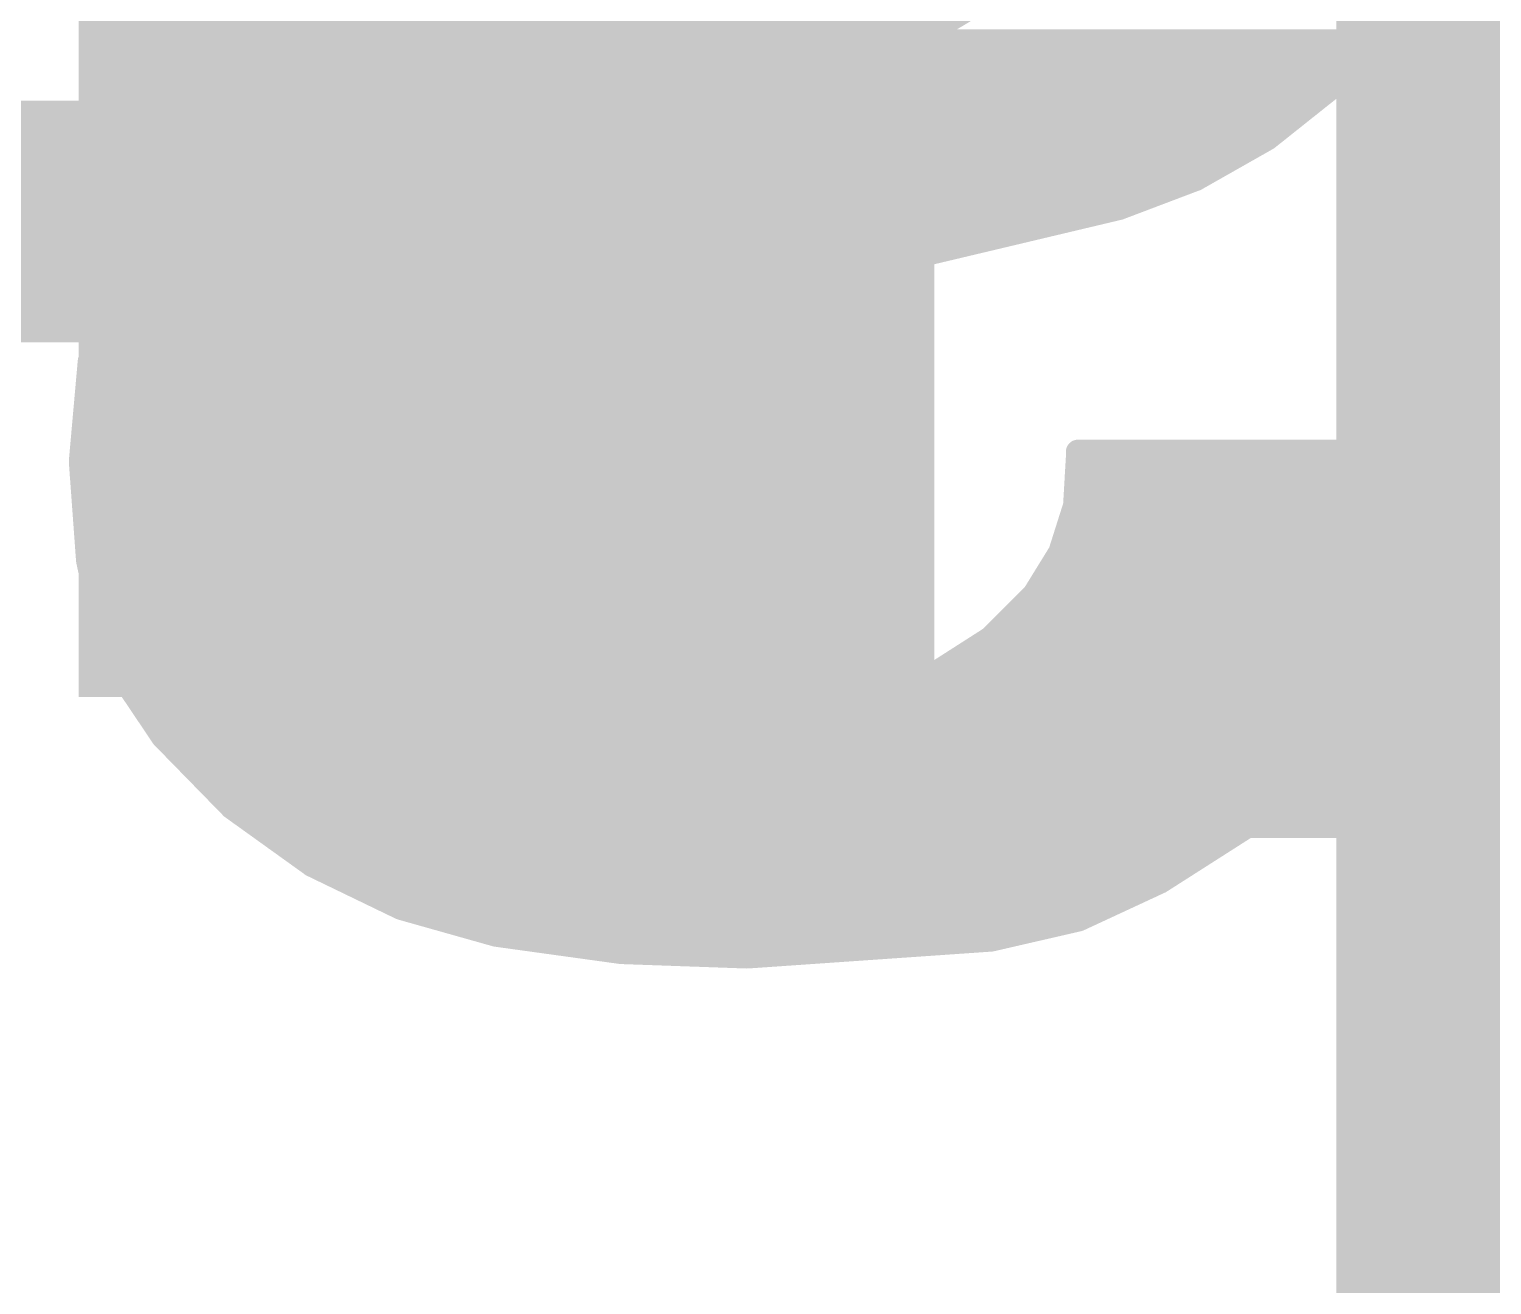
# Model space of a CAD drawing. Extents: x -0.1 to 42, y -11.4 to 16.1.
# Drawn here: x 34.058 to 35.597, y 6.922 to 8.242 of the extents above; entities that cross this region are included whole.
import ezdxf

# ---------------------------------------------------------------- set-up
doc = ezdxf.new("R2010")
doc.units = 0
for name, color, linetype in [('1', 12, 'CONTINUOUS'), ('21', 41, 'CONTINUOUS'), ('22', 40, 'CONTINUOUS'), ('51', 53, 'CONTINUOUS')]:
    doc.layers.add(name, color=color, linetype=linetype)

# ---------------------------------------------------------------- blocks, each defined once
blk = doc.blocks.new('RECT')
blk.add_solid([(-0.5, -0.5), (0.5, -0.5), (-0.5, 0.5), (0.5, 0.5)])

msp = doc.modelspace()

# ---------------------------------------------------------------- linework, layer by layer
at = {"layer": '1', "const_width": 0.254}
for points in [[(35.56, 4.445), (35.56, 9.525)], [(33.02, 8.04), (34.46, 8.04)], [(34.46, 8.04), (34.56, 7.94)]]:
    msp.add_lwpolyline(points, dxfattribs=at)
at = {"layer": '1', "const_width": 0.127}
for points in [[(34.5049, 8.0849, 1), (34.4151, 7.9951)], [(34.46, 7.9765, 1), (34.46, 8.1035)], [(34.5151, 7.8951, 1), (34.6049, 7.9849)]]:
    msp.add_lwpolyline(points, format="xyb", dxfattribs=at)
at = {"layer": '21', "const_width": 0.2032}
msp.add_lwpolyline([(36.26, 7.49), (35.46, 7.49)], dxfattribs=at)
at = {"layer": '21', "const_width": 0.1016}
msp.add_lwpolyline([(35.46, 7.5408, 1), (35.46, 7.4392)], format="xyb", dxfattribs=at)
at = {"layer": '22'}
for points, const_width in [([(34.3281, 7.8816), (35.1536, 8.3617)], 0.0254), ([(35.1841, 8.3464), (34.7447, 8.0848)], 0.0254), ([(34.5241, 8.222), (34.6964, 8.2601)], 0.0254), ([(35.4865, 8.2645), (35.4615, 8.2198)], 0.0254), ([(34.3586, 8.161), (34.5241, 8.222)], 0.0254), ([(34.5586, 8.2296), (34.9879, 8.2296)], 0.0254), ([(34.9265, 8.2296), (35.467, 8.2296)], 0.0254), ([(35.4615, 8.2198), (35.4279, 8.1813)], 0.0254), ([(34.4759, 8.2042), (34.9453, 8.2042)], 0.0254), ([(34.8828, 8.2042), (35.4479, 8.2042)], 0.0254), ([(34.4069, 8.1788), (34.9026, 8.1788)], 0.0254), ([(34.8391, 8.1788), (35.4248, 8.1788)], 0.0254), ([(35.4279, 8.1813), (35.3603, 8.1275)], 0.0254), ([(34.2829, 8.1205), (34.3586, 8.161)], 0.0254), ([(34.3444, 8.1534), (34.8599, 8.1534)], 0.0254), ([(34.7954, 8.1534), (35.3928, 8.1534)], 0.0254), ([(34.297, 8.128), (34.8173, 8.128)], 0.0254), ([(34.7518, 8.128), (35.3609, 8.128)], 0.0254), ([(35.3603, 8.1275), (35.2852, 8.0849)], 0.0254), ([(34.2138, 8.0696), (34.2829, 8.1205)], 0.0254), ([(34.2587, 8.1026), (34.7746, 8.1026)], 0.0254), ([(34.7081, 8.1026), (35.3164, 8.1026)], 0.0254), ([(34.7447, 8.0848), (34.3205, 7.8537)], 0.0254), ([(35.2852, 8.0849), (35.2044, 8.0543)], 0.0254), ([(34.1806, 8.0346), (34.2138, 8.0696)], 0.0254), ([(34.2241, 8.0772), (34.7308, 8.0772)], 0.0254), ([(34.6644, 8.0772), (35.2649, 8.0772)], 0.0254), ([(34.1969, 8.0518), (34.6841, 8.0518)], 0.0254), ([(34.6207, 8.0518), (35.1939, 8.0518)], 0.0254), ([(35.2044, 8.0543), (34.8412, 7.968)], 0.0254), ([(34.1554, 7.9934), (34.1806, 8.0346)], 0.0254), ([(34.1756, 8.0264), (34.6375, 8.0264)], 0.0254), ([(34.5771, 8.0264), (35.087, 8.0264)], 0.0254), ([(34.1216, 7.8931), (34.1554, 7.9934)], 0.0254), ([(34.16, 8.001), (34.5909, 8.001)], 0.0254), ([(34.5334, 8.001), (34.9801, 8.001)], 0.0254), ([(34.1494, 7.9756), (34.5443, 7.9756)], 0.0254), ([(34.4897, 7.9756), (34.8732, 7.9756)], 0.0254), ([(34.8412, 7.968), (34.7227, 7.9371)], 0.0254), ([(34.1409, 7.9502), (34.4976, 7.9502)], 0.0254), ([(34.4461, 7.9502), (34.773, 7.9502)], 0.0254), ([(34.7227, 7.9371), (34.61, 7.8892)], 0.0254), ([(34.1323, 7.9248), (34.451, 7.9248)], 0.0254), ([(34.4024, 7.9248), (34.6938, 7.9248)], 0.0254), ([(34.1238, 7.8994), (34.4044, 7.8994)], 0.0254), ([(34.3587, 7.8994), (34.634, 7.8994)], 0.0254), ([(34.1122, 7.7876), (34.1216, 7.8931)], 0.0254), ([(34.3103, 7.8461), (34.3281, 7.8816)], 0.0254), ([(34.61, 7.8892), (34.574, 7.8645)], 0.0254), ([(34.1199, 7.874), (34.3578, 7.874)], 0.0254), ([(34.3243, 7.874), (34.5878, 7.874)], 0.0254), ([(34.3205, 7.8537), (34.4297, 7.5286)], 0.0254), ([(34.574, 7.8645), (34.5454, 7.8316)], 0.0254), ([(34.1176, 7.8486), (34.3222, 7.8486)], 0.0254), ([(34.4221, 7.5133), (34.3103, 7.8461)], 0.0254), ([(34.3116, 7.8486), (34.5602, 7.8486)], 0.0254), ([(34.1154, 7.8232), (34.3307, 7.8232)], 0.0254), ([(34.318, 7.8232), (34.5412, 7.8232)], 0.0254), ([(34.5454, 7.8316), (34.5259, 7.7926)], 0.0254), ([(34.1131, 7.7978), (34.3393, 7.7978)], 0.0254), ([(34.3265, 7.7978), (34.5285, 7.7978)], 0.0254), ([(34.5259, 7.7926), (34.5168, 7.75)], 0.0254), ([(34.8234, 7.4397), (35.5473, 7.7978)], 0.0254), ([(35.5473, 7.7978), (34.8336, 7.4219)], 0.0254), ([(35.1582, 7.7411), (35.1612, 7.7927)], 0.0254), ([(35.1612, 7.7927), (35.1612, 7.7978)], 0.0254), ([(35.1612, 7.7978), (35.5473, 7.7978)], 0.0254), ([(35.5473, 7.7978), (35.5448, 7.7622)], 0.0254), ([(34.1198, 7.6835), (34.1122, 7.7876)], 0.0254), ([(34.1133, 7.7724), (34.3478, 7.7724)], 0.0254), ([(34.3351, 7.7724), (34.5215, 7.7724)], 0.0254), ([(35.16, 7.7724), (35.4991, 7.7724)], 0.0254), ([(35.496, 7.7724), (35.5455, 7.7724)], 0.0254), ([(35.5448, 7.7622), (35.5346, 7.7038)], 0.0254), ([(34.1152, 7.747), (34.3563, 7.747)], 0.0254), ([(34.3436, 7.747), (34.5169, 7.747)], 0.0254), ([(34.5168, 7.75), (34.5186, 7.7064)], 0.0254), ([(35.1585, 7.747), (35.4509, 7.747)], 0.0254), ([(35.4446, 7.747), (35.5421, 7.747)], 0.0254), ([(35.1426, 7.6919), (35.1582, 7.7411)], 0.0254), ([(34.117, 7.7216), (34.3649, 7.7216)], 0.0254), ([(34.3521, 7.7216), (34.518, 7.7216)], 0.0254), ([(35.152, 7.7216), (35.4026, 7.7216)], 0.0254), ([(35.3933, 7.7216), (35.5377, 7.7216)], 0.0254), ([(34.1189, 7.6962), (34.3734, 7.6962)], 0.0254), ([(34.3607, 7.6962), (34.5217, 7.6962)], 0.0254), ([(34.5186, 7.7064), (34.5312, 7.6648)], 0.0254), ([(35.144, 7.6962), (35.3544, 7.6962)], 0.0254), ([(35.3419, 7.6962), (35.532, 7.6962)], 0.0254), ([(35.5346, 7.7038), (35.4914, 7.5768)], 0.0254), ([(34.1341, 7.6171), (34.1198, 7.6835)], 0.0254), ([(35.1155, 7.6479), (35.1426, 7.6919)], 0.0254), ([(34.1225, 7.6708), (34.3819, 7.6708)], 0.0254), ([(34.3692, 7.6708), (34.5294, 7.6708)], 0.0254), ([(35.1296, 7.6708), (35.3062, 7.6708)], 0.0254), ([(35.2906, 7.6708), (35.5234, 7.6708)], 0.0254), ([(34.5312, 7.6648), (34.5537, 7.6276)], 0.0254), ([(34.128, 7.6454), (34.3905, 7.6454)], 0.0254), ([(34.3777, 7.6454), (34.5429, 7.6454)], 0.0254), ([(35.0693, 7.6016), (35.1155, 7.6479)], 0.0254), ([(35.113, 7.6454), (35.2579, 7.6454)], 0.0254), ([(35.2392, 7.6454), (35.5147, 7.6454)], 0.0254), ([(34.1335, 7.62), (34.399, 7.62)], 0.0254), ([(34.3863, 7.62), (34.5614, 7.62)], 0.0254), ([(34.5537, 7.6276), (34.5846, 7.5971)], 0.0254), ([(35.0876, 7.62), (35.2097, 7.62)], 0.0254), ([(35.1879, 7.62), (35.5061, 7.62)], 0.0254), ([(34.1607, 7.5545), (34.1341, 7.6171)], 0.0254), ([(34.1436, 7.5946), (34.4075, 7.5946)], 0.0254), ([(34.3948, 7.5946), (34.5887, 7.5946)], 0.0254), ([(34.5846, 7.5971), (34.6382, 7.5644)], 0.0254), ([(35.0143, 7.5664), (35.0693, 7.6016)], 0.0254), ([(35.0583, 7.5946), (35.1615, 7.5946)], 0.0254), ([(35.1365, 7.5946), (35.4975, 7.5946)], 0.0254), ([(35.4914, 7.5768), (35.4605, 7.5173)], 0.0254), ([(34.1544, 7.5692), (34.4161, 7.5692)], 0.0254), ([(34.4033, 7.5692), (34.6304, 7.5692)], 0.0254), ([(34.6382, 7.5644), (34.6976, 7.5438)], 0.0254), ([(34.9529, 7.5438), (35.0143, 7.5664)], 0.0254), ([(35.0186, 7.5692), (35.1133, 7.5692)], 0.0254), ([(35.0852, 7.5692), (35.4875, 7.5692)], 0.0254), ([(34.1986, 7.4981), (34.1607, 7.5545)], 0.0254), ([(34.1679, 7.5438), (34.4246, 7.5438)], 0.0254), ([(34.4119, 7.5438), (34.6977, 7.5438)], 0.0254), ([(34.6976, 7.5438), (34.7599, 7.5362)], 0.0254), ([(34.8945, 7.5362), (34.9529, 7.5438)], 0.0254), ([(34.9529, 7.5438), (35.065, 7.5438)], 0.0254), ([(35.0338, 7.5438), (35.4743, 7.5438)], 0.0254), ([(34.4297, 7.5286), (34.8234, 7.4397)], 0.0254), ([(34.7599, 7.5362), (34.8945, 7.5362)], 0.0254), ([(34.185, 7.5184), (34.4749, 7.5184)], 0.0254), ([(34.4204, 7.5184), (35.0168, 7.5184)], 0.0254), ([(34.8336, 7.4219), (34.4221, 7.5133)], 0.0254), ([(34.9825, 7.5184), (35.4611, 7.5184)], 0.0254), ([(35.4605, 7.5173), (35.4185, 7.4649)], 0.0254), ([(34.2712, 7.4238), (34.1986, 7.4981)], 0.0254), ([(34.2036, 7.493), (34.5874, 7.493)], 0.0254), ([(34.5135, 7.493), (34.9686, 7.493)], 0.0254), ([(34.9311, 7.493), (35.441, 7.493)], 0.0254), ([(34.2284, 7.4676), (34.6998, 7.4676)], 0.0254), ([(34.6279, 7.4676), (34.9204, 7.4676)], 0.0254), ([(34.8798, 7.4676), (35.4206, 7.4676)], 0.0254), ([(35.4185, 7.4649), (35.367, 7.4219)], 0.0254), ([(34.2532, 7.4422), (34.8123, 7.4422)], 0.0254), ([(34.7422, 7.4422), (34.8721, 7.4422)], 0.0254), ([(34.8285, 7.4422), (35.3913, 7.4422)], 0.0254), ([(34.3556, 7.3632), (34.2712, 7.4238)], 0.0254), ([(35.367, 7.4219), (35.2476, 7.3457)], 0.0254), ([(34.2809, 7.4168), (35.359, 7.4168)], 0.0254), ([(34.3163, 7.3914), (35.3192, 7.3914)], 0.0254), ([(34.3516, 7.366), (35.2794, 7.366)], 0.0254), ([(34.4491, 7.318), (34.3556, 7.3632)], 0.0254), ([(35.2476, 7.3457), (35.1619, 7.3059)], 0.0254), ([(34.4024, 7.3406), (35.2366, 7.3406)], 0.0254), ([(34.5491, 7.2898), (34.4491, 7.318)], 0.0254), ([(34.4592, 7.3152), (35.1819, 7.3152)], 0.0254), ([(35.1619, 7.3059), (35.0698, 7.2847)], 0.0254), ([(34.6806, 7.2716), (34.5491, 7.2898)], 0.0254), ([(34.5491, 7.2898), (35.0919, 7.2898)], 0.0254), ([(35.0698, 7.2847), (34.8132, 7.2669)], 0.0254), ([(34.8132, 7.2669), (34.6806, 7.2716)], 0.0254), ([(35.53, 7.0195), (35.6741, 7.1635)], 0.1524), ([(35.53, 6.4433), (35.53, 7.0195)], 0.1524)]:
    msp.add_lwpolyline(points, dxfattribs=dict(at, const_width=const_width))
for points, const_width in [([(34.5228, 8.2282, 1), (34.5255, 8.2158)], 0.0127), ([(34.5263, 8.216, 1), (34.522, 8.2279)], 0.0127), ([(34.5586, 8.2359, 1), (34.5586, 8.2233)], 0.0127), ([(34.9265, 8.2359, 1), (34.9265, 8.2233)], 0.0127), ([(34.9879, 8.2233, 1), (34.9879, 8.2359)], 0.0127), ([(35.4663, 8.2157, 1), (35.4568, 8.224)], 0.0127), ([(35.467, 8.2233, 1), (35.467, 8.2359)], 0.0127), ([(34.4759, 8.2105, 1), (34.4759, 8.1979)], 0.0127), ([(34.8828, 8.2105, 1), (34.8828, 8.1979)], 0.0127), ([(34.9453, 8.1979, 1), (34.9453, 8.2105)], 0.0127), ([(35.4479, 8.1979, 1), (35.4479, 8.2105)], 0.0127), ([(35.456, 8.2229, 1), (35.4671, 8.2168)], 0.0127), ([(34.4069, 8.1852, 1), (34.4069, 8.1725)], 0.0127), ([(34.8391, 8.1852, 1), (34.8391, 8.1725)], 0.0127), ([(34.9026, 8.1725, 1), (34.9026, 8.1852)], 0.0127), ([(35.4231, 8.1855, 1), (35.4327, 8.1771)], 0.0127), ([(35.4319, 8.1763, 1), (35.4239, 8.1863)], 0.0127), ([(35.4248, 8.1725, 1), (35.4248, 8.1852)], 0.0127), ([(34.3564, 8.167, 1), (34.3608, 8.155)], 0.0127), ([(34.3616, 8.1554, 1), (34.3556, 8.1666)], 0.0127), ([(34.3444, 8.1597, 1), (34.3444, 8.1471)], 0.0127), ([(34.7954, 8.1597, 1), (34.7954, 8.1471)], 0.0127), ([(34.8599, 8.1471, 1), (34.8599, 8.1597)], 0.0127), ([(35.3928, 8.1471, 1), (35.3928, 8.1597)], 0.0127), ([(34.297, 8.1343, 1), (34.297, 8.1217)], 0.0127), ([(34.7518, 8.1343, 1), (34.7518, 8.1217)], 0.0127), ([(34.8173, 8.1217, 1), (34.8173, 8.1343)], 0.0127), ([(35.3634, 8.122, 1), (35.3572, 8.1331)], 0.0127), ([(35.3609, 8.1217, 1), (35.3609, 8.1343)], 0.0127), ([(34.2799, 8.1261, 1), (34.2859, 8.1149)], 0.0127), ([(34.2867, 8.1154, 1), (34.2792, 8.1256)], 0.0127), ([(35.3563, 8.1325, 1), (35.3642, 8.1226)], 0.0127), ([(34.2587, 8.109, 1), (34.2587, 8.0963)], 0.0127), ([(34.7081, 8.109, 1), (34.7081, 8.0963)], 0.0127), ([(34.7746, 8.0963, 1), (34.7746, 8.109)], 0.0127), ([(35.3164, 8.0963, 1), (35.3164, 8.109)], 0.0127), ([(34.7415, 8.0903, 1), (34.7479, 8.0793)], 0.0127), ([(34.7477, 8.0792, 1), (34.7417, 8.0904)], 0.0127), ([(35.2821, 8.0904, 1), (35.2883, 8.0793)], 0.0127), ([(35.2874, 8.0789, 1), (35.2829, 8.0908)], 0.0127), ([(34.21, 8.0747, 1), (34.2176, 8.0645)], 0.0127), ([(34.2184, 8.0652, 1), (34.2092, 8.074)], 0.0127), ([(34.2241, 8.0836, 1), (34.2241, 8.0709)], 0.0127), ([(34.6644, 8.0836, 1), (34.6644, 8.0709)], 0.0127), ([(34.7308, 8.0709, 1), (34.7308, 8.0836)], 0.0127), ([(35.2649, 8.0709, 1), (35.2649, 8.0836)], 0.0127), ([(34.1969, 8.0581, 1), (34.1969, 8.0455)], 0.0127), ([(34.6207, 8.0581, 1), (34.6207, 8.0455)], 0.0127), ([(34.6841, 8.0455, 1), (34.6841, 8.0581)], 0.0127), ([(35.1939, 8.0455, 1), (35.1939, 8.0581)], 0.0127), ([(35.2022, 8.0602, 1), (35.2066, 8.0484)], 0.0127), ([(35.2059, 8.0481, 1), (35.2029, 8.0605)], 0.0127), ([(34.186, 8.0313, 1), (34.1751, 8.0379)], 0.0127), ([(34.1756, 8.0328, 1), (34.1756, 8.0201)], 0.0127), ([(34.176, 8.039, 1), (34.1852, 8.0302)], 0.0127), ([(34.5771, 8.0328, 1), (34.5771, 8.0201)], 0.0127), ([(34.6375, 8.0201, 1), (34.6375, 8.0328)], 0.0127), ([(35.087, 8.0201, 1), (35.087, 8.0328)], 0.0127), ([(34.15, 7.9967, 1), (34.1608, 7.9901)], 0.0127), ([(34.1614, 7.9914, 1), (34.1494, 7.9954)], 0.0127), ([(34.16, 8.0074, 1), (34.16, 7.9947)], 0.0127), ([(34.5334, 8.0074, 1), (34.5334, 7.9947)], 0.0127), ([(34.5909, 7.9947, 1), (34.5909, 8.0074)], 0.0127), ([(34.9801, 7.9947, 1), (34.9801, 8.0074)], 0.0127), ([(34.1494, 7.982, 1), (34.1494, 7.9692)], 0.0127), ([(34.4897, 7.982, 1), (34.4897, 7.9692)], 0.0127), ([(34.5443, 7.9692, 1), (34.5443, 7.982)], 0.0127), ([(34.8732, 7.9692, 1), (34.8732, 7.982)], 0.0127), ([(34.8397, 7.9742, 1), (34.8427, 7.9618)], 0.0127), ([(34.8428, 7.9619, 1), (34.8396, 7.9741)], 0.0127), ([(34.1409, 7.9566, 1), (34.1409, 7.9439)], 0.0127), ([(34.4461, 7.9566, 1), (34.4461, 7.9439)], 0.0127), ([(34.4976, 7.9439, 1), (34.4976, 7.9566)], 0.0127), ([(34.773, 7.9439, 1), (34.773, 7.9566)], 0.0127), ([(34.7211, 7.9432, 1), (34.7243, 7.9309)], 0.0127), ([(34.7252, 7.9312, 1), (34.7202, 7.9429)], 0.0127), ([(34.1323, 7.9312, 1), (34.1323, 7.9184)], 0.0127), ([(34.4024, 7.9312, 1), (34.4024, 7.9184)], 0.0127), ([(34.451, 7.9184, 1), (34.451, 7.9312)], 0.0127), ([(34.6938, 7.9184, 1), (34.6938, 7.9312)], 0.0127), ([(34.1238, 7.9058, 1), (34.1238, 7.893)], 0.0127), ([(34.3587, 7.9058, 1), (34.3587, 7.893)], 0.0127), ([(34.4044, 7.893, 1), (34.4044, 7.9058)], 0.0127), ([(34.634, 7.893, 1), (34.634, 7.9058)], 0.0127), ([(34.1156, 7.8951, 1), (34.1276, 7.891)], 0.0127), ([(34.1279, 7.8925, 1), (34.1153, 7.8936)], 0.0127), ([(34.3249, 7.8871, 1), (34.3313, 7.8761)], 0.0127), ([(34.3338, 7.8788, 1), (34.3224, 7.8844)], 0.0127), ([(34.6075, 7.895, 1), (34.6125, 7.8834)], 0.0127), ([(34.6136, 7.884, 1), (34.6064, 7.8944)], 0.0127), ([(34.1199, 7.8804, 1), (34.1199, 7.8677)], 0.0127), ([(34.3243, 7.8804, 1), (34.3243, 7.8677)], 0.0127), ([(34.3578, 7.8677, 1), (34.3578, 7.8804)], 0.0127), ([(34.5878, 7.8677, 1), (34.5878, 7.8804)], 0.0127), ([(34.3265, 7.8557, 1), (34.3145, 7.8517)], 0.0127), ([(34.3175, 7.8593, 1), (34.3235, 7.8481)], 0.0127), ([(34.5704, 7.8698, 1), (34.5776, 7.8593)], 0.0127), ([(34.5788, 7.8604, 1), (34.5692, 7.8687)], 0.0127), ([(34.1176, 7.855, 1), (34.1176, 7.8422)], 0.0127), ([(34.3163, 7.8481, 1), (34.3043, 7.8441)], 0.0127), ([(34.3046, 7.8489, 1), (34.316, 7.8433)], 0.0127), ([(34.3116, 7.855, 1), (34.3116, 7.8422)], 0.0127), ([(34.3222, 7.8422, 1), (34.3222, 7.855)], 0.0127), ([(34.5602, 7.8422, 1), (34.5602, 7.855)], 0.0127), ([(34.1154, 7.8296, 1), (34.1154, 7.8168)], 0.0127), ([(34.318, 7.8296, 1), (34.318, 7.8168)], 0.0127), ([(34.3307, 7.8168, 1), (34.3307, 7.8296)], 0.0127), ([(34.5406, 7.8358, 1), (34.5502, 7.8275)], 0.0127), ([(34.5511, 7.8288, 1), (34.5397, 7.8345)], 0.0127), ([(34.5412, 7.8168, 1), (34.5412, 7.8296)], 0.0127), ([(34.1131, 7.8042, 1), (34.1131, 7.7915)], 0.0127), ([(34.3265, 7.8042, 1), (34.3265, 7.7915)], 0.0127), ([(34.3393, 7.7915, 1), (34.3393, 7.8042)], 0.0127), ([(34.5202, 7.7955, 1), (34.5316, 7.7898)], 0.0127), ([(34.5321, 7.7913, 1), (34.5197, 7.794)], 0.0127), ([(34.5285, 7.7915, 1), (34.5285, 7.8042)], 0.0127), ([(35.1612, 7.8042, 1), (35.1612, 7.7915)], 0.0127), ([(35.1675, 7.7978, 1), (35.1549, 7.7978)], 0.0127), ([(35.1675, 7.7923, 1), (35.1549, 7.7931)], 0.0127), ([(35.5536, 7.7974, 1), (35.541, 7.7982)], 0.0127), ([(35.5503, 7.7922, 1), (35.5443, 7.8034)], 0.0127), ([(35.5501, 7.7921, 1), (35.5445, 7.8035)], 0.0127), ([(35.5473, 7.7915, 1), (35.5473, 7.8042)], 0.0127), ([(34.1185, 7.7881, 1), (34.1059, 7.7871)], 0.0127), ([(34.1059, 7.7882, 1), (34.1185, 7.787)], 0.0127), ([(35.1549, 7.7927, 1), (35.1675, 7.7927)], 0.0127), ([(34.1133, 7.7788, 1), (34.1133, 7.766)], 0.0127), ([(34.3351, 7.7788, 1), (34.3351, 7.766)], 0.0127), ([(34.3478, 7.766, 1), (34.3478, 7.7788)], 0.0127), ([(34.5215, 7.766, 1), (34.5215, 7.7788)], 0.0127), ([(35.16, 7.7788, 1), (35.16, 7.766)], 0.0127), ([(35.496, 7.7788, 1), (35.496, 7.766)], 0.0127), ([(35.4991, 7.766, 1), (35.4991, 7.7788)], 0.0127), ([(35.5511, 7.7611, 1), (35.5385, 7.7633)], 0.0127), ([(35.5455, 7.766, 1), (35.5455, 7.7788)], 0.0127), ([(34.1152, 7.7534, 1), (34.1152, 7.7407)], 0.0127), ([(34.3436, 7.7534, 1), (34.3436, 7.7407)], 0.0127), ([(34.3563, 7.7407, 1), (34.3563, 7.7534)], 0.0127), ([(34.5231, 7.7502, 1), (34.5104, 7.7497)], 0.0127), ([(34.5105, 7.7513, 1), (34.523, 7.7487)], 0.0127), ([(34.5169, 7.7407, 1), (34.5169, 7.7534)], 0.0127), ([(35.1585, 7.7534, 1), (35.1585, 7.7407)], 0.0127), ([(35.4446, 7.7534, 1), (35.4446, 7.7407)], 0.0127), ([(35.4509, 7.7407, 1), (35.4509, 7.7534)], 0.0127), ([(35.5385, 7.7626, 1), (35.5511, 7.7618)], 0.0127), ([(35.5421, 7.7407, 1), (35.5421, 7.7534)], 0.0127), ([(35.1518, 7.7415, 1), (35.1645, 7.7408)], 0.0127), ([(35.1642, 7.7392, 1), (35.1521, 7.743)], 0.0127), ([(34.117, 7.728, 1), (34.117, 7.7153)], 0.0127), ([(34.3521, 7.728, 1), (34.3521, 7.7153)], 0.0127), ([(34.3649, 7.7153, 1), (34.3649, 7.728)], 0.0127), ([(34.518, 7.7153, 1), (34.518, 7.728)], 0.0127), ([(35.152, 7.728, 1), (35.152, 7.7153)], 0.0127), ([(35.3933, 7.728, 1), (35.3933, 7.7153)], 0.0127), ([(35.4026, 7.7153, 1), (35.4026, 7.728)], 0.0127), ([(35.5377, 7.7153, 1), (35.5377, 7.728)], 0.0127), ([(34.1189, 7.7026, 1), (34.1189, 7.6898)], 0.0127), ([(34.3607, 7.7026, 1), (34.3607, 7.6898)], 0.0127), ([(34.3734, 7.6898, 1), (34.3734, 7.7026)], 0.0127), ([(34.5247, 7.7082, 1), (34.5125, 7.7046)], 0.0127), ([(34.5123, 7.7061, 1), (34.5249, 7.7067)], 0.0127), ([(34.5217, 7.6898, 1), (34.5217, 7.7026)], 0.0127), ([(35.144, 7.7026, 1), (35.144, 7.6898)], 0.0127), ([(35.3419, 7.7026, 1), (35.3419, 7.6898)], 0.0127), ([(35.3544, 7.6898, 1), (35.3544, 7.7026)], 0.0127), ([(35.5283, 7.7049, 1), (35.5409, 7.7027)], 0.0127), ([(35.5406, 7.7018, 1), (35.5286, 7.7058)], 0.0127), ([(35.532, 7.6898, 1), (35.532, 7.7026)], 0.0127), ([(34.126, 7.6848, 1), (34.1136, 7.6822)], 0.0127), ([(35.1366, 7.6938, 1), (35.1487, 7.69)], 0.0127), ([(35.148, 7.6885, 1), (35.1372, 7.6952)], 0.0127), ([(34.1135, 7.683, 1), (34.1261, 7.684)], 0.0127), ([(34.1225, 7.6772, 1), (34.1225, 7.6645)], 0.0127), ([(34.3692, 7.6772, 1), (34.3692, 7.6645)], 0.0127), ([(34.3819, 7.6645, 1), (34.3819, 7.6772)], 0.0127), ([(34.5294, 7.6645, 1), (34.5294, 7.6772)], 0.0127), ([(35.1296, 7.6772, 1), (35.1296, 7.6645)], 0.0127), ([(35.2906, 7.6772, 1), (35.2906, 7.6645)], 0.0127), ([(35.3062, 7.6645, 1), (35.3062, 7.6772)], 0.0127), ([(35.5234, 7.6645, 1), (35.5234, 7.6772)], 0.0127), ([(34.5366, 7.6681, 1), (34.5258, 7.6615)], 0.0127), ([(34.5251, 7.663, 1), (34.5373, 7.6667)], 0.0127), ([(34.128, 7.6518, 1), (34.128, 7.6391)], 0.0127), ([(34.3777, 7.6518, 1), (34.3777, 7.6391)], 0.0127), ([(34.3905, 7.6391, 1), (34.3905, 7.6518)], 0.0127), ([(34.5429, 7.6391, 1), (34.5429, 7.6518)], 0.0127), ([(35.113, 7.6518, 1), (35.113, 7.6391)], 0.0127), ([(35.1101, 7.6512, 1), (35.1209, 7.6446)], 0.0127), ([(35.12, 7.6434, 1), (35.111, 7.6524)], 0.0127), ([(35.2392, 7.6518, 1), (35.2392, 7.6391)], 0.0127), ([(35.2579, 7.6391, 1), (35.2579, 7.6518)], 0.0127), ([(35.5147, 7.6391, 1), (35.5147, 7.6518)], 0.0127), ([(34.1335, 7.6264, 1), (34.1335, 7.6136)], 0.0127), ([(34.3863, 7.6264, 1), (34.3863, 7.6136)], 0.0127), ([(34.399, 7.6136, 1), (34.399, 7.6264)], 0.0127), ([(34.5581, 7.6321, 1), (34.5492, 7.6231)], 0.0127), ([(34.5482, 7.6243, 1), (34.5591, 7.6309)], 0.0127), ([(34.5614, 7.6136, 1), (34.5614, 7.6264)], 0.0127), ([(35.0876, 7.6264, 1), (35.0876, 7.6136)], 0.0127), ([(35.1879, 7.6264, 1), (35.1879, 7.6136)], 0.0127), ([(35.2097, 7.6136, 1), (35.2097, 7.6264)], 0.0127), ([(35.5061, 7.6136, 1), (35.5061, 7.6264)], 0.0127), ([(34.1399, 7.6195, 1), (34.1282, 7.6146)], 0.0127), ([(34.1279, 7.6157, 1), (34.1403, 7.6184)], 0.0127), ([(34.1436, 7.601, 1), (34.1436, 7.5883)], 0.0127), ([(34.3948, 7.601, 1), (34.3948, 7.5883)], 0.0127), ([(34.4075, 7.5883, 1), (34.4075, 7.601)], 0.0127), ([(34.5879, 7.6025, 1), (34.5813, 7.5917)], 0.0127), ([(34.5801, 7.5926, 1), (34.5891, 7.6016)], 0.0127), ([(34.5887, 7.5883, 1), (34.5887, 7.601)], 0.0127), ([(35.0583, 7.601, 1), (35.0583, 7.5883)], 0.0127), ([(35.0648, 7.6061, 1), (35.0738, 7.5972)], 0.0127), ([(35.0727, 7.5963, 1), (35.0659, 7.607)], 0.0127), ([(35.1365, 7.601, 1), (35.1365, 7.5883)], 0.0127), ([(35.1615, 7.5883, 1), (35.1615, 7.601)], 0.0127), ([(35.4975, 7.5883, 1), (35.4975, 7.601)], 0.0127), ([(35.497, 7.5739, 1), (35.4858, 7.5797)], 0.0127), ([(34.1544, 7.5756, 1), (34.1544, 7.5629)], 0.0127), ([(34.4033, 7.5756, 1), (34.4033, 7.5629)], 0.0127), ([(34.4161, 7.5629, 1), (34.4161, 7.5756)], 0.0127), ([(34.6304, 7.5629, 1), (34.6304, 7.5756)], 0.0127), ([(34.6403, 7.5704, 1), (34.6362, 7.5584)], 0.0127), ([(34.6349, 7.559, 1), (34.6415, 7.5699)], 0.0127), ([(35.0108, 7.5717, 1), (35.0177, 7.561)], 0.0127), ([(35.0164, 7.5604, 1), (35.0121, 7.5723)], 0.0127), ([(35.0186, 7.5756, 1), (35.0186, 7.5629)], 0.0127), ([(35.0852, 7.5756, 1), (35.0852, 7.5629)], 0.0127), ([(35.1133, 7.5629, 1), (35.1133, 7.5756)], 0.0127), ([(35.4854, 7.5788, 1), (35.4974, 7.5748)], 0.0127), ([(35.4875, 7.5629, 1), (35.4875, 7.5756)], 0.0127), ([(34.1659, 7.558, 1), (34.1554, 7.551)], 0.0127), ([(34.1548, 7.552, 1), (34.1665, 7.557)], 0.0127), ([(34.1679, 7.5502, 1), (34.1679, 7.5374)], 0.0127), ([(34.4119, 7.5502, 1), (34.4119, 7.5374)], 0.0127), ([(34.4246, 7.5374, 1), (34.4246, 7.5502)], 0.0127), ([(34.6983, 7.5501, 1), (34.6968, 7.5375)], 0.0127), ([(34.6955, 7.5378, 1), (34.6996, 7.5498)], 0.0127), ([(34.6977, 7.5374, 1), (34.6977, 7.5502)], 0.0127), ([(34.9529, 7.5502, 1), (34.9529, 7.5374)], 0.0127), ([(34.9507, 7.5498, 1), (34.9551, 7.5378)], 0.0127), ([(34.9537, 7.5375, 1), (34.9521, 7.5501)], 0.0127), ([(35.0338, 7.5502, 1), (35.0338, 7.5374)], 0.0127), ([(35.065, 7.5374, 1), (35.065, 7.5502)], 0.0127), ([(35.4743, 7.5374, 1), (35.4743, 7.5502)], 0.0127), ([(34.4311, 7.5348, 1), (34.4283, 7.5224)], 0.0127), ([(34.7599, 7.5426, 1), (34.7599, 7.5298)], 0.0127), ([(34.7591, 7.5299, 1), (34.7607, 7.5425)], 0.0127), ([(34.8937, 7.5425, 1), (34.8953, 7.5299)], 0.0127), ([(34.8945, 7.5298, 1), (34.8945, 7.5426)], 0.0127), ([(34.185, 7.5248, 1), (34.185, 7.5121)], 0.0127), ([(34.4204, 7.5248, 1), (34.4204, 7.5121)], 0.0127), ([(34.4235, 7.5195, 1), (34.4207, 7.5071)], 0.0127), ([(34.4237, 7.5266, 1), (34.4357, 7.5306)], 0.0127), ([(34.4749, 7.5121, 1), (34.4749, 7.5248)], 0.0127), ([(34.9825, 7.5248, 1), (34.9825, 7.5121)], 0.0127), ([(35.0168, 7.5121, 1), (35.0168, 7.5248)], 0.0127), ([(35.4548, 7.5202, 1), (35.4661, 7.5143)], 0.0127), ([(35.4654, 7.5133, 1), (35.4555, 7.5212)], 0.0127), ([(35.4611, 7.5121, 1), (35.4611, 7.5248)], 0.0127), ([(34.2031, 7.5025, 1), (34.1941, 7.4937)], 0.0127), ([(34.4161, 7.5113, 1), (34.4281, 7.5153)], 0.0127), ([(34.1933, 7.4946, 1), (34.2039, 7.5016)], 0.0127), ([(34.2036, 7.4994, 1), (34.2036, 7.4867)], 0.0127), ([(34.5135, 7.4994, 1), (34.5135, 7.4867)], 0.0127), ([(34.5874, 7.4867, 1), (34.5874, 7.4994)], 0.0127), ([(34.9311, 7.4994, 1), (34.9311, 7.4867)], 0.0127), ([(34.9686, 7.4867, 1), (34.9686, 7.4994)], 0.0127), ([(35.441, 7.4867, 1), (35.441, 7.4994)], 0.0127), ([(34.2284, 7.474, 1), (34.2284, 7.4612)], 0.0127), ([(34.6279, 7.474, 1), (34.6279, 7.4612)], 0.0127), ([(34.6998, 7.4612, 1), (34.6998, 7.474)], 0.0127), ([(34.8798, 7.474, 1), (34.8798, 7.4612)], 0.0127), ([(34.9204, 7.4612, 1), (34.9204, 7.474)], 0.0127), ([(35.4206, 7.4612, 1), (35.4206, 7.474)], 0.0127), ([(35.4135, 7.4689, 1), (35.4234, 7.461)], 0.0127), ([(35.4225, 7.4601, 1), (35.4144, 7.4698)], 0.0127), ([(34.2532, 7.4486, 1), (34.2532, 7.4359)], 0.0127), ([(34.7422, 7.4486, 1), (34.7422, 7.4359)], 0.0127), ([(34.8123, 7.4359, 1), (34.8123, 7.4486)], 0.0127), ([(34.8206, 7.4454, 1), (34.8262, 7.434)], 0.0127), ([(34.822, 7.4335, 1), (34.8248, 7.4459)], 0.0127), ([(34.8285, 7.4486, 1), (34.8285, 7.4359)], 0.0127), ([(34.8721, 7.4359, 1), (34.8721, 7.4486)], 0.0127), ([(35.3913, 7.4359, 1), (35.3913, 7.4486)], 0.0127), ([(34.2749, 7.429, 1), (34.2675, 7.4186)], 0.0127), ([(34.2667, 7.4194, 1), (34.2757, 7.4282)], 0.0127), ([(34.8306, 7.4275, 1), (34.8366, 7.4163)], 0.0127), ([(34.8322, 7.4157, 1), (34.835, 7.4281)], 0.0127), ([(35.3629, 7.4268, 1), (35.3711, 7.417)], 0.0127), ([(35.3704, 7.4165, 1), (35.3636, 7.4273)], 0.0127), ([(34.2809, 7.4232, 1), (34.2809, 7.4104)], 0.0127), ([(35.359, 7.4104, 1), (35.359, 7.4232)], 0.0127), ([(34.3163, 7.3978, 1), (34.3163, 7.385)], 0.0127), ([(35.3192, 7.385, 1), (35.3192, 7.3978)], 0.0127), ([(34.3516, 7.3724, 1), (34.3516, 7.3597)], 0.0127), ([(34.3583, 7.3689, 1), (34.3528, 7.3574)], 0.0127), ([(34.3519, 7.358, 1), (34.3593, 7.3683)], 0.0127), ([(35.2794, 7.3597, 1), (35.2794, 7.3724)], 0.0127), ([(35.2442, 7.3511, 1), (35.251, 7.3403)], 0.0127), ([(35.2503, 7.3399, 1), (35.2449, 7.3515)], 0.0127), ([(34.4024, 7.347, 1), (34.4024, 7.3342)], 0.0127), ([(35.2366, 7.3342, 1), (35.2366, 7.347)], 0.0127), ([(34.4509, 7.3242, 1), (34.4474, 7.3119)], 0.0127), ([(34.4464, 7.3123, 1), (34.4519, 7.3238)], 0.0127), ([(34.4592, 7.3216, 1), (34.4592, 7.3088)], 0.0127), ([(35.1819, 7.3088, 1), (35.1819, 7.3216)], 0.0127), ([(35.1592, 7.3117, 1), (35.1646, 7.3002)], 0.0127), ([(35.1633, 7.2997, 1), (35.1605, 7.3121)], 0.0127), ([(34.55, 7.2961, 1), (34.5482, 7.2835)], 0.0127), ([(34.5491, 7.2962, 1), (34.5491, 7.2835)], 0.0127), ([(34.5474, 7.2837, 1), (34.5508, 7.2959)], 0.0127), ([(35.0684, 7.2909, 1), (35.0712, 7.2785)], 0.0127), ([(35.0702, 7.2784, 1), (35.0694, 7.291)], 0.0127), ([(35.0919, 7.2835, 1), (35.0919, 7.2962)], 0.0127), ([(34.6808, 7.2779, 1), (34.6803, 7.2652)], 0.0127), ([(34.6797, 7.2653, 1), (34.6814, 7.2779)], 0.0127), ([(34.8128, 7.2732, 1), (34.8136, 7.2606)], 0.0127), ([(34.813, 7.2606, 1), (34.8134, 7.2732)], 0.0127), ([(35.5681, 7.0195, 1), (35.4919, 7.0195)], 0.0762), ([(35.5031, 7.0464, 1), (35.557, 6.9925)], 0.0762)]:
    msp.add_lwpolyline(points, format="xyb", dxfattribs=dict(at, const_width=const_width))
at = {"layer": '51', "const_width": 0.1524}
for points in [[(34.8996, 7.4676), (34.8996, 10.3124)], [(36.2204, 7.4676), (34.8996, 7.4676)]]:
    msp.add_lwpolyline(points, dxfattribs=at)
at = {"layer": '51', "const_width": 0.0762}
for points in [[(34.8996, 7.5057, 1), (34.8996, 7.4295)], [(34.8615, 7.4676, 1), (34.9377, 7.4676)]]:
    msp.add_lwpolyline(points, format="xyb", dxfattribs=at)

# ---------------------------------------------------------------- block references
at = {"layer": '1', "xscale": 0.8, "yscale": 0.9, "rotation": 270}
msp.add_blockref('RECT', (34.56, 7.94), dxfattribs=at)

doc.saveas('drawing.dxf')
